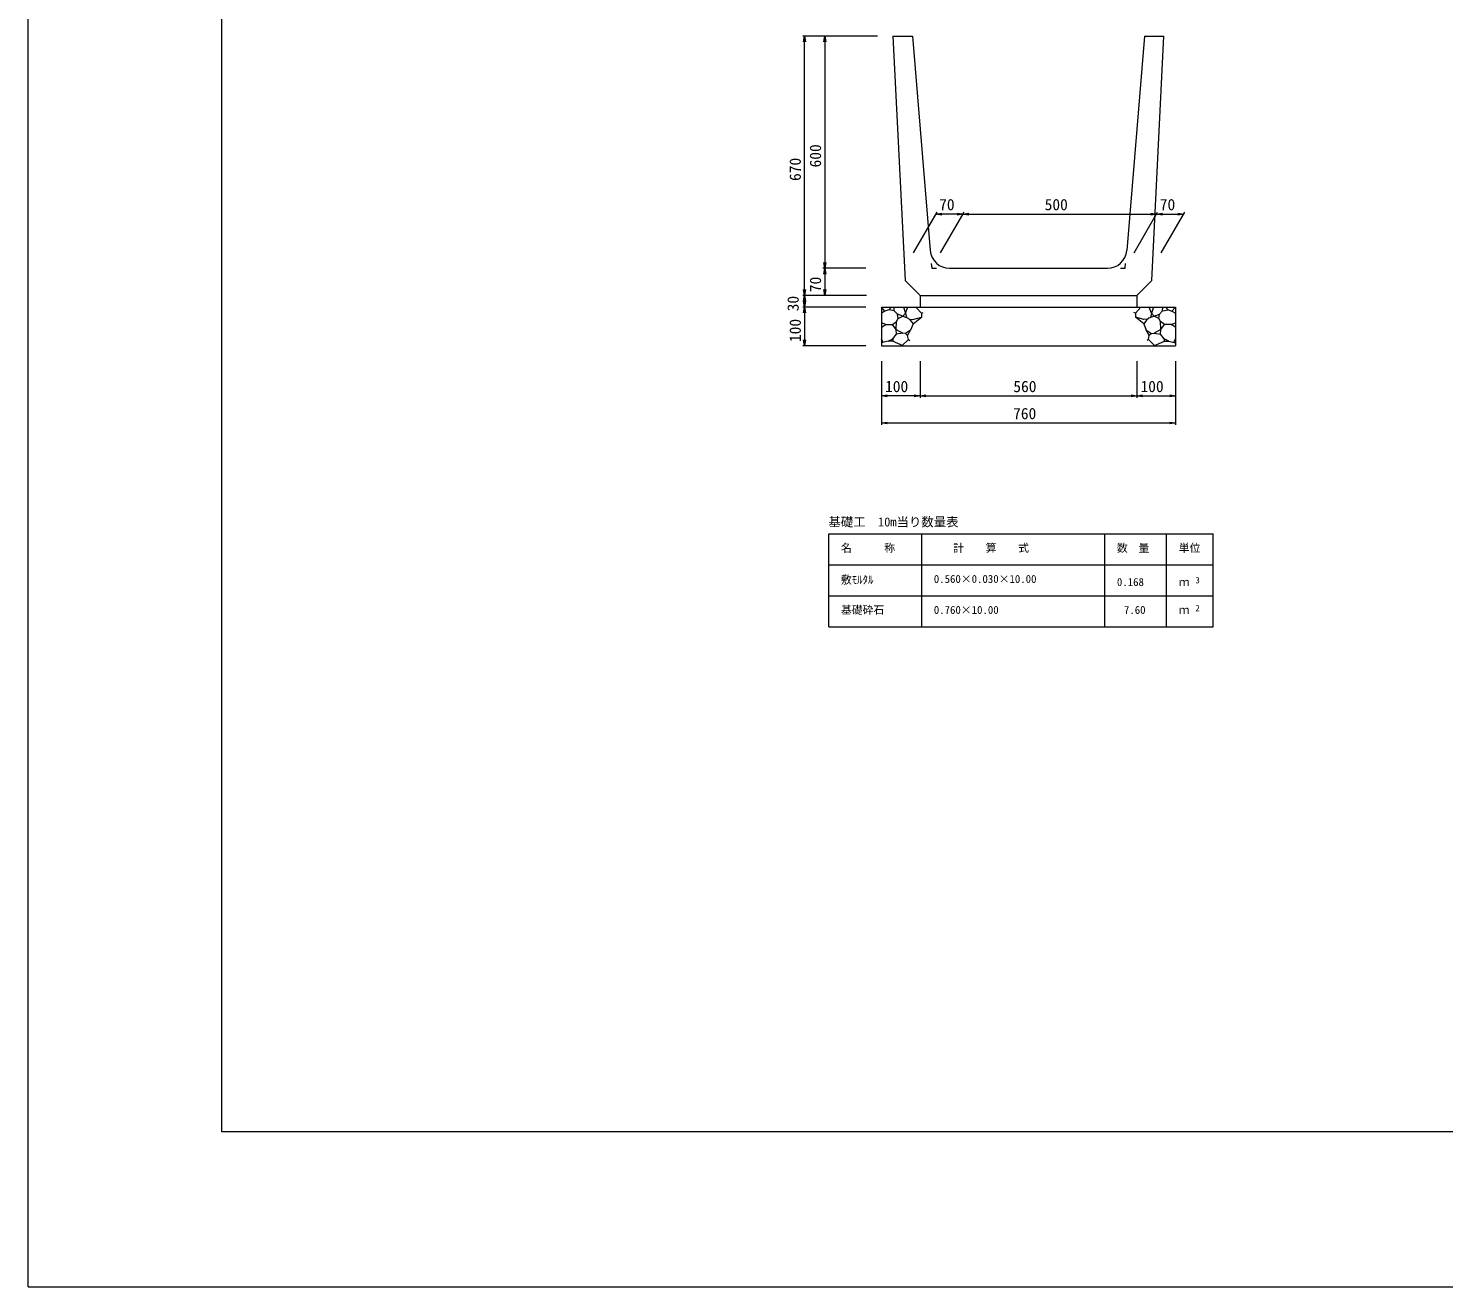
# Model space of a CAD drawing. Units: millimetres on the paper. Extents: x 0 to 841, y 0 to 594.
# Drawn here: x 0 to 182.8, y 0 to 162.5 of the extents above; entities that cross this region are included whole.
import ezdxf
from ezdxf.enums import TextEntityAlignment as Align

# ---------------------------------------------------------------- set-up
doc = ezdxf.new("R2010")
doc.units = ezdxf.units.MM
for name, color, linetype, lineweight in [('D-STR-DIM（寸法）', 7, 'Continuous', 18), ('D-STR-HTXT（旗揚げ）', 4, 'Continuous', 18), ('D-STR-STRn（構造物）', 5, 'Continuous', 18), ('D-STR（構造物外形線）', 1, 'Continuous', 18), ('D-TTL(外枠）', 2, 'Continuous', 18), ('DEFPOINTS_2', 8, 'Continuous', 18)]:
    doc.layers.add(name, color=color, linetype=linetype, lineweight=lineweight)
doc.layers.add('D-STR-TXT（文字）', color=7, linetype='Continuous')
doc.styles.add('ＭＳ ゴシック', font='')
doc.styles.get('ＭＳ ゴシック').set_extended_font_data('MS Gothic')

msp = doc.modelspace()

# ---------------------------------------------------------------- linework, layer by layer
at = {"layer": 'D-STR-DIM（寸法）'}
for p, q in [((109.7, 161.532), (100.036, 161.532)), ((100.161, 160.782), (100.286, 161.532)), ((100.286, 161.532), (100.286, 161.432)), ((100.286, 161.532), (100.411, 160.782)), ((100.286, 128.132), (100.286, 161.432)), ((109.7, 161.532), (102.651, 161.532)), ((102.776, 160.782), (102.901, 161.532)), ((102.901, 161.532), (102.901, 161.432)), ((102.901, 161.532), (103.026, 160.782)), ((102.901, 161.432), (102.901, 131.632)), ((114.355, 133.532), (117.391, 138.791)), ((117.246, 138.541), (117.996, 138.666)), ((117.246, 138.541), (117.346, 138.541)), ((117.996, 138.416), (117.246, 138.541)), ((120.646, 138.541), (117.346, 138.541)), ((117.855, 133.532), (120.891, 138.791)), ((117.855, 133.532), (120.891, 138.791)), ((119.996, 138.666), (120.746, 138.541)), ((120.746, 138.541), (119.996, 138.416)), ((120.746, 138.541), (120.646, 138.541)), ((120.746, 138.541), (121.496, 138.666)), ((120.746, 138.541), (120.846, 138.541)), ((121.496, 138.416), (120.746, 138.541)), ((120.846, 138.541), (145.646, 138.541)), ((142.855, 133.532), (145.891, 138.791)), ((142.855, 133.532), (145.891, 138.791)), ((144.996, 138.666), (145.746, 138.541)), ((145.746, 138.541), (144.996, 138.416)), ((145.746, 138.541), (145.646, 138.541)), ((145.746, 138.541), (146.496, 138.666)), ((145.746, 138.541), (145.846, 138.541)), ((146.496, 138.416), (145.746, 138.541)), ((145.846, 138.541), (149.146, 138.541)), ((146.355, 133.532), (149.391, 138.791)), ((148.496, 138.666), (149.246, 138.541)), ((149.246, 138.541), (148.496, 138.416)), ((149.246, 138.541), (149.146, 138.541)), ((102.901, 131.532), (102.776, 132.282)), ((103.026, 132.282), (102.901, 131.532)), ((108.199, 131.532), (102.651, 131.532)), ((108.199, 131.532), (102.651, 131.532)), ((102.776, 130.782), (102.901, 131.532)), ((102.901, 131.532), (102.901, 131.632)), ((102.901, 131.532), (102.901, 131.432)), ((102.901, 131.532), (103.026, 130.782)), ((102.901, 131.432), (102.901, 128.132)), ((108.277, 128.032), (100.036, 128.032)), ((108.277, 128.032), (100.036, 128.032)), ((100.286, 128.032), (100.161, 128.782)), ((100.161, 127.282), (100.286, 128.032)), ((100.411, 128.782), (100.286, 128.032)), ((100.286, 128.032), (100.286, 128.132)), ((100.286, 128.032), (100.286, 127.932)), ((100.286, 128.032), (100.411, 127.282)), ((108.277, 128.032), (102.651, 128.032)), ((102.901, 128.032), (102.776, 128.782)), ((103.026, 128.782), (102.901, 128.032)), ((102.901, 128.032), (102.901, 128.132)), ((108.2, 126.532), (100.036, 126.532)), ((108.2, 126.532), (100.036, 126.532)), ((100.286, 126.532), (100.161, 127.282)), ((100.161, 125.782), (100.286, 126.532)), ((100.286, 127.932), (100.286, 126.632)), ((100.411, 127.282), (100.286, 126.532)), ((100.286, 126.532), (100.286, 126.632)), ((100.286, 126.532), (100.286, 126.432)), ((100.286, 126.532), (100.411, 125.782)), ((100.286, 126.432), (100.286, 121.632)), ((108.2, 121.532), (100.036, 121.532)), ((100.286, 121.532), (100.161, 122.282)), ((100.411, 122.282), (100.286, 121.532)), ((100.286, 121.532), (100.286, 121.632)), ((110.2, 119.532), (110.2, 111.306)), ((110.2, 119.532), (110.2, 114.801)), ((115.2, 119.532), (115.2, 114.801)), ((115.2, 119.532), (115.2, 114.801)), ((143.2, 119.532), (143.2, 114.801)), ((143.2, 119.532), (143.2, 114.801)), ((148.2, 119.532), (148.2, 111.306)), ((148.2, 119.532), (148.2, 114.801)), ((110.2, 115.051), (110.95, 115.176)), ((110.2, 115.051), (110.3, 115.051)), ((110.95, 114.926), (110.2, 115.051)), ((115.1, 115.051), (110.3, 115.051)), ((114.45, 115.176), (115.2, 115.051)), ((115.2, 115.051), (114.45, 114.926)), ((115.2, 115.051), (115.1, 115.051)), ((115.2, 115.051), (115.95, 115.176)), ((115.2, 115.051), (115.3, 115.051)), ((115.95, 114.926), (115.2, 115.051)), ((115.3, 115.051), (143.1, 115.051)), ((142.45, 115.176), (143.2, 115.051)), ((143.2, 115.051), (142.45, 114.926)), ((143.2, 115.051), (143.1, 115.051)), ((143.2, 115.051), (143.95, 115.176)), ((143.2, 115.051), (143.3, 115.051)), ((143.95, 114.926), (143.2, 115.051)), ((143.3, 115.051), (148.1, 115.051)), ((147.45, 115.176), (148.2, 115.051)), ((148.2, 115.051), (147.45, 114.926)), ((148.2, 115.051), (148.1, 115.051)), ((110.2, 111.556), (110.95, 111.681)), ((110.2, 111.556), (110.3, 111.556)), ((110.95, 111.431), (110.2, 111.556)), ((110.3, 111.556), (148.1, 111.556)), ((147.45, 111.681), (148.2, 111.556)), ((148.2, 111.556), (147.45, 111.431)), ((148.2, 111.556), (148.1, 111.556))]:
    msp.add_line(p, q, dxfattribs=at)
at = {"layer": 'D-STR-HTXT（旗揚げ）'}
for p, q in [((103.407, 97.23), (153.047, 97.23)), ((103.407, 85.23), (103.407, 97.23)), ((115.407, 85.23), (115.407, 97.23)), ((139.047, 85.23), (139.047, 97.23)), ((147.047, 85.23), (147.047, 97.23)), ((147.047, 85.23), (147.047, 97.23)), ((153.047, 85.23), (153.047, 97.23)), ((103.407, 93.23), (153.047, 93.23)), ((103.407, 89.23), (153.047, 89.23)), ((103.407, 85.23), (153.047, 85.23))]:
    msp.add_line(p, q, dxfattribs=at)
at = {"layer": 'D-STR-STRn（構造物）'}
for p, q in [((115.2, 128.032), (115.2, 126.532)), ((143.2, 128.032), (143.2, 126.532)), ((110.2, 126.532), (148.2, 126.532)), ((110.2, 126.532), (110.2, 121.532)), ((110.66, 126.011), (110.222, 126.532)), ((111.165, 126.173), (110.66, 126.011)), ((111.165, 126.173), (111.497, 126.532)), ((111.863, 126.061), (111.165, 126.173)), ((111.863, 126.061), (111.838, 126.532)), ((113.047, 126.532), (113.3, 125.732)), ((113.3, 125.732), (113.612, 126.532)), ((114.672, 126.532), (115.391, 125.729)), ((143.728, 126.532), (143.008, 125.729)), ((145.1, 125.732), (144.788, 126.532)), ((145.353, 126.532), (145.1, 125.732)), ((146.536, 126.061), (146.562, 126.532)), ((146.536, 126.061), (147.235, 126.173)), ((147.235, 126.173), (146.903, 126.532)), ((147.235, 126.173), (147.74, 126.011)), ((147.74, 126.011), (148.178, 126.532)), ((148.2, 126.532), (148.2, 121.532)), ((110.66, 126.011), (110.2, 125.74)), ((110.76, 124.27), (110.2, 124.506)), ((111.64, 124.256), (112.158, 124.658)), ((112.285, 125.602), (111.863, 126.061)), ((112.097, 123.621), (112.158, 124.658)), ((112.158, 124.658), (112.361, 125.066)), ((112.361, 125.066), (112.285, 125.602)), ((112.953, 125.372), (112.285, 125.602)), ((112.361, 125.066), (112.953, 125.372)), ((113.3, 125.732), (112.953, 125.372)), ((112.953, 125.372), (113.667, 125.108)), ((113.3, 125.732), (113.435, 125.194)), ((113.667, 125.108), (113.932, 124.856)), ((113.799, 124.982), (114.284, 124.935)), ((113.932, 124.856), (114.289, 124.381)), ((114.289, 124.381), (113.975, 123.541)), ((114.284, 124.935), (115.391, 125.219)), ((114.289, 124.381), (115.391, 125.219)), ((115.391, 125.729), (115.58, 125.824)), ((115.391, 125.729), (115.391, 125.219)), ((115.391, 125.219), (115.413, 125.214)), ((143.008, 125.729), (142.819, 125.824)), ((143.008, 125.219), (142.987, 125.214)), ((143.008, 125.729), (143.008, 125.219)), ((144.116, 124.935), (143.008, 125.219)), ((144.111, 124.381), (143.008, 125.219)), ((144.468, 124.856), (144.111, 124.381)), ((144.111, 124.381), (144.425, 123.541)), ((144.6, 124.982), (144.116, 124.935)), ((144.733, 125.108), (144.468, 124.856)), ((145.447, 125.372), (144.733, 125.108)), ((145.1, 125.732), (144.965, 125.194)), ((145.1, 125.732), (145.447, 125.372)), ((145.447, 125.372), (146.115, 125.602)), ((146.039, 125.066), (145.447, 125.372)), ((146.039, 125.066), (146.115, 125.602)), ((146.242, 124.658), (146.039, 125.066)), ((146.115, 125.602), (146.536, 126.061)), ((146.303, 123.621), (146.242, 124.658)), ((146.76, 124.256), (146.242, 124.658)), ((147.64, 124.27), (148.2, 124.506)), ((147.74, 126.011), (148.2, 125.74)), ((110.2, 123.952), (110.76, 124.27)), ((110.76, 124.27), (111.64, 124.256)), ((112.097, 123.621), (111.64, 124.256)), ((111.676, 122.434), (112.151, 123.037)), ((112.151, 123.037), (112.097, 123.621)), ((112.097, 123.621), (112.955, 123.157)), ((112.955, 123.157), (112.151, 123.037)), ((113.317, 123.13), (112.955, 123.157)), ((113.975, 123.541), (113.317, 123.13)), ((113.317, 123.13), (113.591, 122.849)), ((113.591, 122.849), (113.975, 123.541)), ((113.693, 122.357), (113.591, 122.849)), ((144.809, 122.849), (144.425, 123.541)), ((144.425, 123.541), (145.083, 123.13)), ((144.707, 122.357), (144.809, 122.849)), ((145.083, 123.13), (144.809, 122.849)), ((145.083, 123.13), (145.445, 123.157)), ((146.303, 123.621), (145.445, 123.157)), ((145.445, 123.157), (146.248, 123.037)), ((146.248, 123.037), (146.303, 123.621)), ((146.723, 122.434), (146.248, 123.037)), ((146.303, 123.621), (146.76, 124.256)), ((147.64, 124.27), (146.76, 124.256)), ((148.2, 123.952), (147.64, 124.27)), ((110.423, 121.951), (110.2, 122.416)), ((111.087, 122.111), (110.2, 121.896)), ((110.2, 121.532), (148.2, 121.532)), ((111.087, 122.111), (111.676, 122.434)), ((111.63, 122.131), (111.087, 122.111)), ((112.996, 121.532), (111.63, 122.131)), ((111.676, 122.434), (111.687, 122.134)), ((112.907, 121.571), (113.693, 122.357)), ((113.693, 122.357), (113.862, 122.2)), ((144.707, 122.357), (144.538, 122.2)), ((145.493, 121.571), (144.707, 122.357)), ((145.403, 121.532), (146.77, 122.131)), ((146.723, 122.434), (146.712, 122.134)), ((147.313, 122.111), (146.723, 122.434)), ((146.77, 122.131), (147.313, 122.111)), ((147.313, 122.111), (148.2, 121.896)), ((147.977, 121.951), (148.2, 122.416))]:
    msp.add_line(p, q, dxfattribs=at)
at = {"layer": 'D-STR（構造物外形線）'}
for p, q in [((111.7, 161.532), (113.279, 129.953)), ((111.7, 161.532), (114.2, 161.532)), ((114.2, 161.532), (116.509, 133.824)), ((144.2, 161.532), (141.891, 133.824)), ((144.2, 161.532), (146.7, 161.532)), ((145.121, 129.953), (146.7, 161.532)), ((116.648, 132.159), (116.7, 131.532)), ((141.7, 131.532), (141.752, 132.159)), ((113.279, 129.953), (115.2, 128.032)), ((116.7, 131.532), (117.329, 131.532)), ((119, 131.532), (139.4, 131.532)), ((141.071, 131.532), (141.7, 131.532)), ((143.2, 128.032), (145.121, 129.953)), ((115.2, 128.032), (143.2, 128.032))]:
    msp.add_line(p, q, dxfattribs=at)
for centre, start, end in [((119, 134.032), 184.76326, 270), ((139.4, 134.032), 270, 355.23674)]:
    msp.add_arc(centre, 2.5, start, end, dxfattribs=at)
at = {"layer": 'D-TTL(外枠）'}
for p, q in [((25, 20), (25, 574)), ((820, 20), (25, 20))]:
    msp.add_line(p, q, dxfattribs=at)
at = {"layer": 'DEFPOINTS_2'}
for q in [(0, 594), (840, 0)]:
    msp.add_line((0, 0), q, dxfattribs=at)

# ---------------------------------------------------------------- texts
at = {"layer": 'D-STR-DIM（寸法）', "style": 'ＭＳ ゴシック'}
for s, p in [('600', (102.851, 144.562)), ('670', (100.236, 142.812)), ('70', (102.851, 128.452)), ('30', (99.961, 125.977)), ('100', (100.236, 122.007))]:
    msp.add_text(s, height=1.466, rotation=90, dxfattribs=at).set_placement(p, align=Align.BOTTOM_LEFT)
for s, p in [('70', (117.666, 138.591)), ('500', (131.292, 138.591)), ('70', (146.166, 138.591)), ('100', (110.675, 115.101)), ('560', (127.246, 115.101)), ('100', (143.675, 115.101)), ('760', (127.22, 111.606))]:
    msp.add_text(s, height=1.466, dxfattribs=at).set_placement(p, align=Align.BOTTOM_LEFT)
at = {"layer": 'D-STR-TXT（文字）', "style": 'ＭＳ ゴシック'}
for s, height, p in [('基礎工\u300010m当り数量表', 1.173, (103.363, 97.84)), ('名\u3000\u3000\u3000称', 1.026, (104.976, 94.591)), ('計\u3000\u3000算\u3000\u3000式', 1.026, (119.473, 94.591)), ('数\u3000量', 1.026, (140.616, 94.591)), ('単位', 1.026, (148.616, 94.591)), ('敷ﾓﾙﾀﾙ', 1.026, (104.976, 90.485)), ('0.560×0.030×10.00', 1.026, (116.976, 90.591)), ('0.168', 1.026, (140.626, 90.191)), ('3', 0.821, (150.777, 90.593)), ('ｍ', 1.026, (148.616, 90.191)), ('基礎砕石', 1.026, (104.976, 86.591)), ('0.760×10.00', 1.026, (116.976, 86.591)), ('7.60', 1.026, (141.536, 86.591)), ('2', 0.821, (150.777, 86.993)), ('ｍ', 1.026, (148.616, 86.591))]:
    msp.add_text(s, height=height, dxfattribs=at).set_placement(p, align=Align.BOTTOM_LEFT)

doc.saveas('drawing.dxf')
